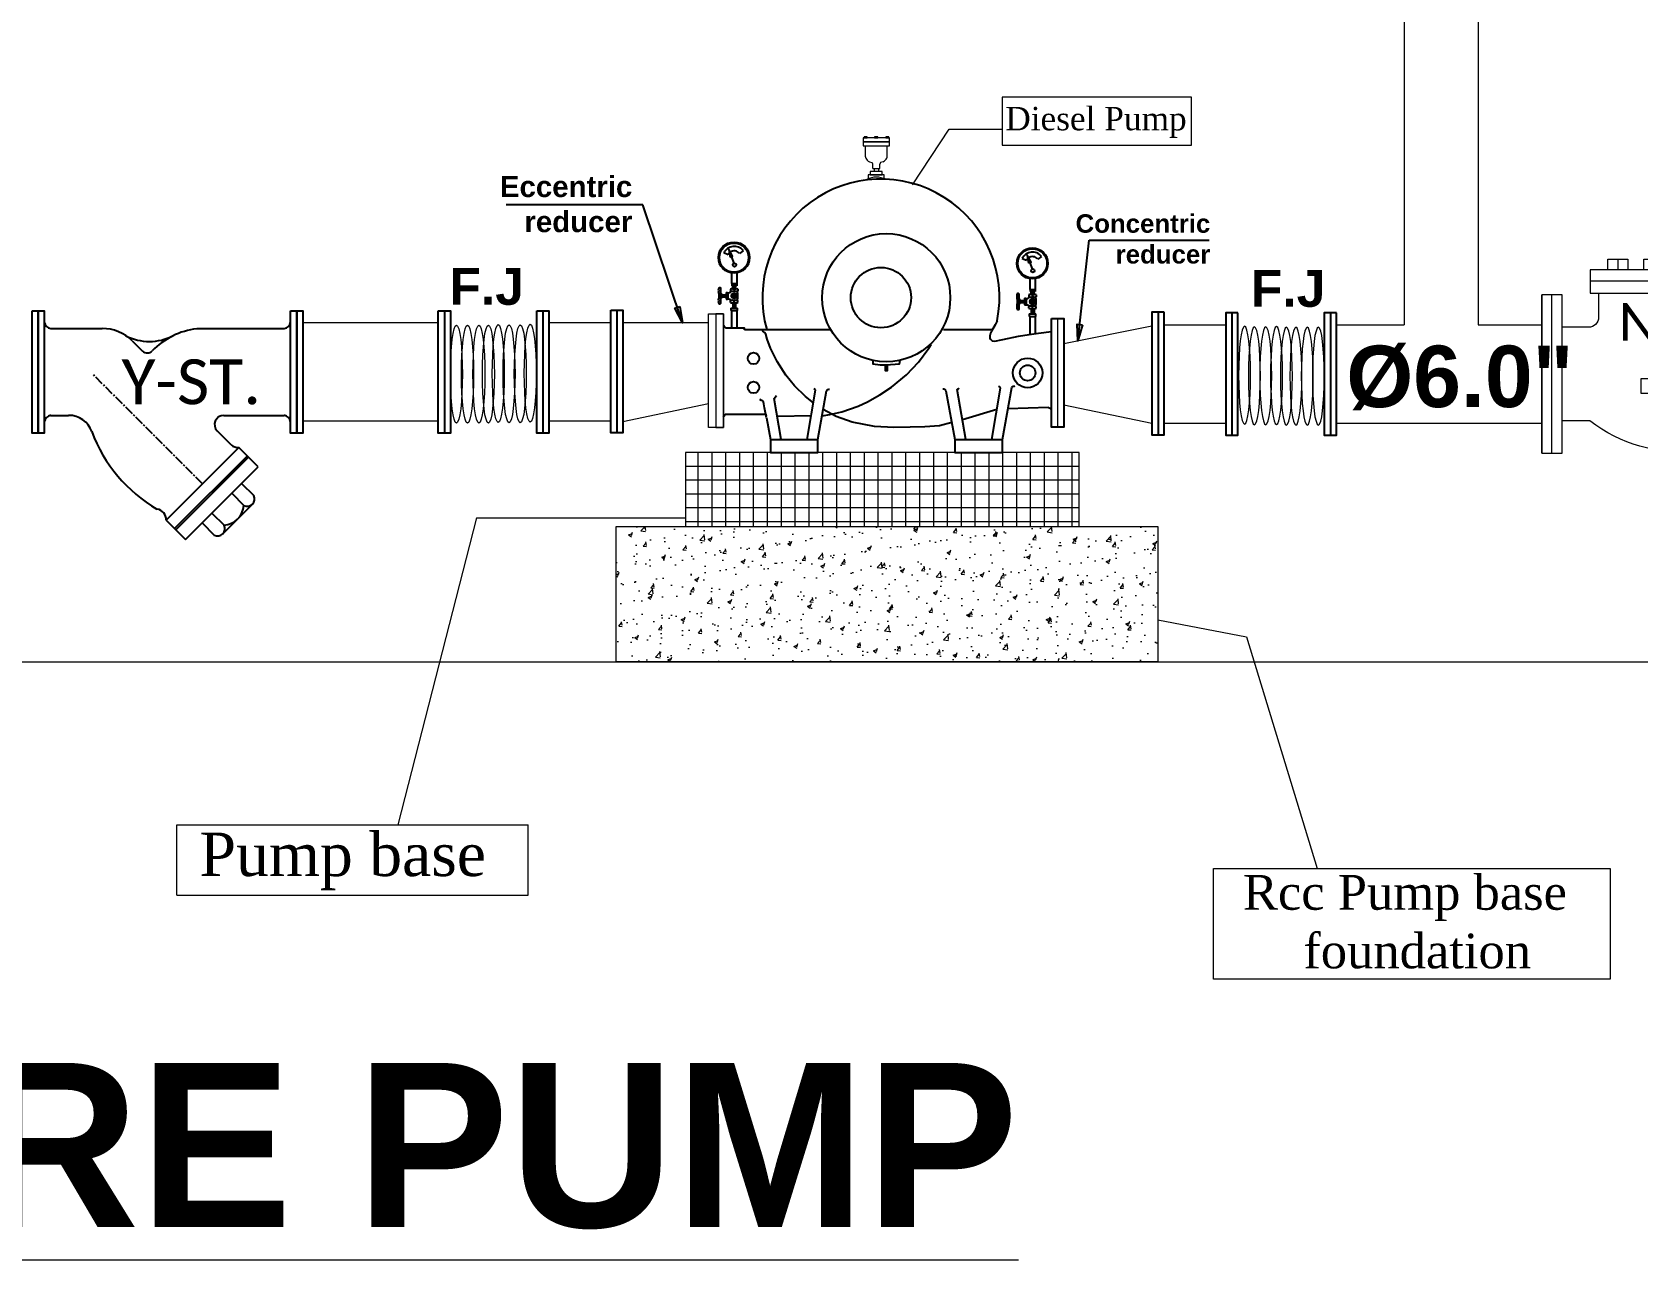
# Model space of a CAD drawing. Header units: inches. Extents: x -98933 to 1585249, y -3352739 to 192771.
# Drawn here: x 58868.8 to 58966.7, y 49788.8 to 49863.6 of the extents above; entities that cross this region are included whole.
import ezdxf

# ---------------------------------------------------------------- set-up
doc = ezdxf.new("R2010")
doc.units = ezdxf.units.IN
doc.header["$MEASUREMENT"] = 0
doc.linetypes.add('CENTER2', pattern=[1.125, 0.75, -0.125, 0.125, -0.125])
doc.layers.get('0').update_dxf_attribs({"lineweight": 0})
for name, color, linetype, lineweight in [('.1', 255, 'Continuous', 18), ('03 cable', 242, 'Continuous', 25), ('1.5 Rm', 1, 'Continuous', 5), ('Building', 193, 'Continuous', 0), ('Col.Tex', 3, 'Continuous', 5), ('Diamention', 30, 'Continuous', 0), ('DIMINSON', 30, 'Continuous', 5), ('Table', 244, 'Continuous', 0), ('Text', 7, 'Continuous', 0)]:
    doc.layers.add(name, color=color, linetype=linetype, lineweight=lineweight)
for name, color, linetype in [('017339-5001-45DD-GROUND$0$45MECH-NEW-MW-PIPE', 3, 'Continuous'), ('16', 7, 'Continuous'), ('acv-detail', 7, 'Continuous'), ('FP', 5, 'Continuous'), ('LAYER6', 7, 'Continuous'), ('PUMP', 7, 'Continuous')]:
    doc.layers.add(name, color=color, linetype=linetype)
doc.styles.add('ARIAL', font='times.ttf')
doc.styles.add('small', font='calibri.ttf', dxfattribs={"height": 4})
doc.styles.get("Standard").update_dxf_attribs({"font": 'arialbd.ttf', "height": 24})
doc.dimstyles.new('DIM', dxfattribs={"dimscale": 0, "dimtxt": 10, "dimasz": 3, "dimexe": 0, "dimexo": 2, "dimgap": 1, "dimtad": 0, "dimdec": 0, "dimzin": 3, "dimdsep": 46, "dimlunit": 4, "dimtxsty": 'Standard', "dimcen": 0.09375, "dimdle": 2, "dimclrd": 8, "dimclre": 8, "dimclrt": 5, "dimadec": 0, "dimazin": 0, "dimtfac": 1, "dimtdec": 0, "dimtmove": 2, "dimatfit": 3, "dimfxl": 4, "dimfxlon": 1, "dimtolj": 1, "dimtzin": 0, "dimarcsym": 0})

# ---------------------------------------------------------------- blocks, each defined once
blk = doc.blocks.new('pump')
at = {"color": 1, "ltscale": 20}
blk.add_lwpolyline([(50196.18, 53591.8), (50197.45, 53591.8), (50197.45, 53582.1), (50196.18, 53582.1)], close=True, dxfattribs=at)
at = {"color": 1, "linetype": 'ByBlock', "lineweight": 25, "ltscale": 15}
for centre, radius in [((50210.87, 53593.18), 2.57), ((50223.37, 53586.76), 0.663)]:
    blk.add_circle(centre, radius, dxfattribs=at)
at = {"layer": 'Col.Tex', "color": 1, "linetype": 'ByBlock', "lineweight": 25, "ltscale": 15}
for p, q in [((50206.6, 53590.43), (50199.26, 53590.43)), ((50220.36, 53590.43), (50216.2, 53590.43)), ((50201.78, 53584.59), (50201.96, 53584.83)), ((50204.58, 53581.1), (50205.3, 53585.29)), ((50205.24, 53585.38), (50205.16, 53585.41)), ((50205.27, 53585.35), (50205.24, 53585.38)), ((50205.3, 53585.29), (50205.27, 53585.35)), ((50205.5, 53581.1), (50206.24, 53585.25)), ((50218.11, 53581.1), (50217.37, 53585.34)), ((50220.31, 53581.1), (50221.05, 53585.45)), ((50220.97, 53585.59), (50220.88, 53585.61)), ((50220.99, 53585.55), (50220.97, 53585.59)), ((50221.05, 53585.45), (50220.99, 53585.55)), ((50221.23, 53581.1), (50222.01, 53585.52)), ((50200.7, 53584.41), (50200.56, 53584.49)), ((50200.78, 53584.37), (50200.7, 53584.41)), ((50200.86, 53584.27), (50200.78, 53584.37)), ((50200.9, 53584.12), (50200.86, 53584.27)), ((50200.95, 53583.8), (50200.9, 53584.12)), ((50201.12, 53582.93), (50200.95, 53583.8)), ((50202.38, 53581.1), (50201.78, 53584.59)), ((50201.45, 53581.1), (50205.5, 53581.1)), ((50217.17, 53581.1), (50221.23, 53581.1))]:
    blk.add_line(p, q, dxfattribs=at)
for points in [[(50199.26, 53590.43), (50199.26, 53590.58), (50197.69, 53590.58), (50197.62, 53590.61), (50197.55, 53590.68), (50197.48, 53590.77), (50197.45, 53590.81)], [(50205.12, 53584.22), (50204.44, 53584.74), (50203.51, 53585.67), (50202.77, 53586.57), (50202.04, 53587.73), (50201.46, 53588.87), (50201.18, 53589.64), (50201.05, 53590.06), (50200.94, 53590.21), (50200.81, 53590.33), (50200.72, 53590.43)], [(50220.78, 53591.21), (50220.61, 53590.87), (50220.3, 53590.33), (50220.21, 53590.15), (50220.17, 53590.05), (50220.16, 53589.92), (50220.14, 53589.79), (50220.16, 53589.68), (50220.23, 53589.61), (50220.35, 53589.51), (50220.53, 53589.47), (50220.71, 53589.49), (50220.97, 53589.54), (50221.25, 53589.6), (50222.59, 53589.89), (50223.5, 53590.04), (50224.29, 53590.14), (50225.39, 53590.29)], [(50205.86, 53583.1), (50205.86, 53583.1), (50206.51, 53583.21), (50207.54, 53583.45), (50208.93, 53583.94), (50209.72, 53584.3), (50210.79, 53584.89), (50211.78, 53585.55), (50213.05, 53586.61), (50214.07, 53587.69), (50214.94, 53588.86), (50215.15, 53589.18)], [(50210.17, 53587.83), (50210.18, 53587.55), (50210.81, 53587.46), (50211.32, 53587.46), (50212.46, 53587.53), (50212.5, 53587.84)], [(50206.24, 53585.25), (50206.29, 53585.31), (50206.31, 53585.34), (50206.36, 53585.36), (50206.44, 53585.38), (50206.5, 53585.38)], [(50216.39, 53585.25), (50216.35, 53585.32), (50216.3, 53585.36), (50216.23, 53585.38), (50216.14, 53585.38)], [(50216.39, 53585.25), (50216.39, 53585.25), (50216.39, 53585.25), (50216.39, 53585.25), (50216.39, 53585.25), (50216.39, 53585.25), (50217.17, 53581.1), (50217.17, 53579.98), (50221.23, 53579.98), (50221.23, 53581.1)], [(50217.38, 53585.32), (50217.39, 53585.38), (50217.42, 53585.41), (50217.48, 53585.43), (50217.54, 53585.42)], [(50222.01, 53585.52), (50222.06, 53585.58), (50222.08, 53585.61), (50222.13, 53585.63), (50222.21, 53585.64), (50222.27, 53585.65)], [(50216.9, 53582.54), (50215.87, 53582.26), (50214.61, 53582.16), (50213.36, 53582.13), (50211.97, 53582.11), (50210.33, 53582.21), (50208.42, 53582.56), (50207.06, 53583.05), (50205.95, 53583.65)], [(50220.75, 53583.64), (50217.82, 53582.76)], [(50225.39, 53583.63), (50225.31, 53583.7), (50225.29, 53583.72), (50225.23, 53583.77), (50225.16, 53583.81), (50221.69, 53583.71)], [(50197.45, 53582.99), (50197.51, 53583.1), (50197.56, 53583.18), (50197.6, 53583.22), (50197.62, 53583.24), (50201.06, 53583.24), (50201.08, 53583.13)], [(50201.12, 53582.93), (50201.45, 53581.1), (50201.45, 53579.98), (50205.5, 53579.98), (50205.5, 53581.1)], [(50202.05, 53583.09), (50204.93, 53583.14)]]:
    blk.add_lwpolyline(points, dxfattribs=at)
for points in [[(50225.39, 53591.41), (50226.45, 53591.41), (50226.45, 53582.15), (50225.39, 53582.15)], [(50211.26, 53587.46), (50211.4, 53587.46), (50211.4, 53586.93), (50211.26, 53586.93)]]:
    blk.add_lwpolyline(points, close=True, dxfattribs=at)
for centre, radius in [((50211.32, 53593.17), 5.46), ((50200.01, 53588), 0.492), ((50223.37, 53586.76), 1.26), ((50200.01, 53585.53), 0.492)]:
    blk.add_circle(centre, radius, dxfattribs=at)
blk.add_arc((50210.87, 53593.18), 10.1, 348.7781, 195.635, dxfattribs=at)
blk = doc.blocks.new('ysa')
at = {"layer": 'Building', "color": 6, "lineweight": 25, "elevation": 5656361.81}
for points in [[(5011.81, 88706.33), (5011.32, 88706.33), (5011.32, 88696.39), (5011.81, 88696.39)], [(5012.31, 88706.33), (5011.81, 88706.33), (5011.81, 88696.39), (5012.31, 88696.39)], [(5032.81, 88706.33), (5032.32, 88706.33), (5032.32, 88696.39), (5032.81, 88696.39)], [(5033.31, 88706.33), (5032.81, 88706.33), (5032.81, 88696.39), (5033.31, 88696.39)]]:
    blk.add_lwpolyline(points, close=True, dxfattribs=at)
at = {"layer": 'FP', "color": 1, "linetype": 'Continuous'}
for p, q in [((5019.93, 88704.88, 5656361.81), (5012.83, 88704.88, 5656361.81)), ((5031.8, 88704.88, 5656361.81), (5027.61, 88704.88, 5656361.81)), ((5025.18, 88703.89, 5656361.81), (5024.34, 88703.06, 5656361.81)), ((5017.74, 88697.83, 5656361.81), (5012.83, 88697.83, 5656361.81)), ((5031.8, 88697.83, 5656361.81), (5030.34, 88697.83, 5656361.81)), ((5017.14, 88695.44, 5656361.81), (5018.27, 88696.57, 5656361.81)), ((5014.95, 88693.64, 5656361.81), (5016.52, 88695.21, 5656361.81)), ((5016.52, 88695.21, 5656361.81), (5022.41, 88689.32, 5656361.81)), ((5020.84, 88687.75, 5656361.81), (5014.95, 88693.64, 5656361.81)), ((5015.73, 88694.43, 5656361.81), (5021.63, 88688.53, 5656361.81)), ((5015.83, 88694.53, 5656361.81), (5021.73, 88688.63, 5656361.81)), ((5016.29, 88692.3, 5656361.81), (5015.3, 88691.32, 5656361.81)), ((5017.09, 88691.5, 5656361.81), (5016.1, 88690.51, 5656361.81)), ((5017.81, 88688.2, 5656361.81), (5015.4, 88690.61, 5656361.81)), ((5018.7, 88689.89, 5656361.81), (5017.71, 88688.9, 5656361.81)), ((5019.5, 88689.09, 5656361.81), (5018.52, 88688.1, 5656361.81)), ((5022.41, 88689.32, 5656361.81), (5020.84, 88687.75, 5656361.81))]:
    blk.add_line(p, q, dxfattribs=at)
at = {"layer": 'FP', "color": 1, "linetype": 'CENTER2'}
blk.add_line((5019.47, 88692.27, 5656361.81), (5028.32, 88701.12, 5656361.81), dxfattribs=at)
at = {"layer": 'FP', "color": 1, "linetype": 'Continuous', "extrusion": (0, 0, -1)}
for centre, major_axis, start_param, end_param in [((5012.91, 88705.49, 5656361.81), (-0.434, 0.434), 4.068888, 5.35589), ((5031.71, 88705.49, 5656361.81), (0.434, 0.434), 0.927295, 2.214297), ((5019.16, 88698.8, 5656361.81), (-4.33, 4.33), 0.911221, 1.584527), ((5027.61, 88701.41, 5656361.81), (-2.46, 2.46), 0.009977, 0.785398), ((5023.95, 88703.46, 5656361.81), (-0.393, 0.393), 3.151569, 4.726119), ((5012.91, 88697.23, 5656361.81), (-0.434, 0.434), 5.639684, 6.926686), ((5017.74, 88697.09, 5656361.81), (0.524, 0.524), -0.785398, 1.570796), ((5030.34, 88695.81, 5656361.81), (-1.43, 1.43), 5.853856, 7.068583), ((5031.71, 88697.23, 5656361.81), (-0.434, 0.434), 0.927295, 2.214297), ((5016.97, 88700.78, 5656361.81), (-8.66, 8.66), 2.712263, 3.396972), ((5016.53, 88696.14, 5656361.81), (0.657, 0.657), 1.643009, 2.368366), ((5015.82, 88691.03, 5656361.81), (0.419, 0.419), 1.85459, 4.428595), ((5017.83, 88690.63, 5656361.81), (1.22, 1.22), 2.424051, 3.859134), ((5023.33, 88689.32, 5656361.81), (0.651, 0.651), 3.924834, 5.302804), ((5018.23, 88688.62, 5656361.81), (-0.419, 0.419), 3.425387, 5.999391)]:
    blk.add_ellipse(centre, major_axis=major_axis, ratio=1, start_param=start_param, end_param=end_param, dxfattribs=at)
at = {"layer": 'FP', "color": 1, "extrusion": (0, 0, -1)}
blk.add_ellipse((5023.78, 88708.04, 5656361.81), major_axis=(2.97, 2.97), ratio=1, start_param=1.883873, end_param=2.828516, dxfattribs=at)
blk = doc.blocks.new('pg')
at = {"layer": '16', "color": 2}
blk.add_lwpolyline([(-11.7, 151.1), (-6.5, 137.1)], dxfattribs=at)
blk.add_circle((-5.2, 133.7), 3.65, dxfattribs=at)
at = {"layer": 'acv-detail', "color": 2}
for p, q in [((-33.9, 53.9), (-33.9, 82.8)), ((-33.9, 74.2), (-32.9, 74.2)), ((-32.9, 62.5), (-32.9, 74.2)), ((-32.9, 70.5), (-23, 70.5)), ((-23, 75.5), (-20.2, 75.6)), ((-23, 75.5), (-23, 61.1)), ((-23, 72.1), (-20.2, 72.2)), ((-20.2, 61.1), (-20.2, 75.6)), ((-20.2, 75), (-15.8, 75.1)), ((-19.4, 75), (-19.4, 61.6)), ((-13.4, 82.5), (-13.4, 78.5)), ((-11.5, 94.1), (0, 94.1)), ((-11.1, 94.1), (-11.1, 89.4)), ((-0.5, 89.4), (-11.1, 89.4)), ((-9.6, 83.1), (-1.9, 83.1)), ((-9.6, 77.9), (-1.9, 77.9)), ((-8.9, 83.1), (-8.9, 89.4)), ((-8.9, 87.5), (-2.7, 87.5)), ((-8.9, 86.2), (-2.7, 86.2)), ((-8.9, 84.9), (-2.7, 84.9)), ((-5.8, 94.1), (-5.8, 89.4)), ((-5.8, 82.5), (-5.8, 78.5)), ((-2.7, 83.1), (-2.7, 89.4)), ((-0.5, 94.1), (-0.5, 89.4)), ((1.9, 82.5), (1.9, 78.5)), ((-33.9, 62.5), (-32.9, 62.5)), ((-32.9, 66.2), (-23, 66.2)), ((-23, 64.6), (-20.2, 64.7)), ((-23, 61.1), (-20.2, 61.1)), ((-20.2, 61.7), (-15.8, 61.6)), ((-13.4, 54.2), (-13.4, 58.2)), ((-12.7, 42.5), (-12.7, 37)), ((-12.7, 42.5), (1.1, 42.5)), ((-12.7, 37), (1.1, 37)), ((-1.9, 58.7), (-9.6, 58.7)), ((-9.6, 53.6), (-1.9, 53.6)), ((-8.9, 53.6), (-8.9, 42.5)), ((-2.7, 52.3), (-8.9, 52.3)), ((-2.7, 50.7), (-8.9, 50.7)), ((-2.7, 49.3), (-8.9, 49.3)), ((-2.7, 46.9), (-8.9, 46.9)), ((-2.7, 45.5), (-8.9, 45.5)), ((-2.7, 43.9), (-8.9, 43.9)), ((-5.8, 54.2), (-5.8, 58.2)), ((-2.7, 53.6), (-2.7, 42.5)), ((1.1, 37), (1.1, 42.5)), ((1.9, 54.2), (1.9, 58.2))]:
    blk.add_line(p, q, dxfattribs=at)
blk.add_lwpolyline([(-9, 68.9), (-6.5, 65.2), (-2.7, 67.8), (-5.3, 71.5)], close=True, dxfattribs=at)
for radius in [5.72, 3.26]:
    blk.add_circle((-5.9, 68.3), radius, dxfattribs=at)
for centre, radius, start, end in [((-36.3, 82.8), 2.49, 0.9683, 203.2377), ((-36.3, 74.8), 2.49, 156.7623, 201.1883), ((-52.9, 68.3), 15.3, 338.8117, 21.1883), ((-45.7, 78.8), 7.64, 336.7623, 23.2377), ((-17.7, 79.8), 5.09, 291.7174, 342.9513), ((-9.6, 70.2), 12.9, 72.7283, 107.2717), ((-9.6, 90.8), 12.9, 252.7283, 287.2717), ((-1.9, 70.2), 12.9, 72.6908, 107.3091), ((-1.9, 90.8), 12.9, 252.6908, 287.3091), ((-31.7, 68.3), 33.7, 343.0233, 16.9767), ((-36.3, 61.9), 2.49, 158.8117, 203.2377), ((-36.3, 53.9), 2.49, 156.7623, 359.0317), ((-45.7, 57.9), 7.64, 336.7623, 23.2377), ((-17.7, 56.9), 5.09, 17.0487, 68.2826), ((-9.6, 45.9), 12.9, 72.7283, 107.2717), ((-9.6, 66.5), 12.9, 252.7283, 287.2717), ((-1.9, 45.9), 12.9, 72.6908, 107.3091), ((-1.9, 66.5), 12.9, 252.6908, 287.3091)]:
    blk.add_arc(centre, radius, start, end, dxfattribs=at)
at = {"layer": 'PUMP', "color": 2}
for p, q in [((-18.9, 155.2), (-27.6, 159.1)), ((13, 163.8), (5.4, 157.9)), ((-11.5, 37), (-11.5, 0)), ((0, 37), (0, 0))]:
    blk.add_line(p, q, dxfattribs=at)
for points in [[(-14.2, 150.2), (-9.1, 152), (-17.5, 166.4), (-14.2, 150.2)], [(-11.5, 116.6), (-11.5, 94.1)], [(0, 116.7), (0, 94.1)]]:
    blk.add_lwpolyline(points, dxfattribs=at)
for radius in [33, 30.9]:
    blk.add_circle((-6.2, 149.2), radius, dxfattribs=at)
for radius, start, end in [(23.9, 37.7622, 155.3351), (14.3, 135.0485, 155.3351), (14.3, 37.7622, 125.4972)]:
    blk.add_arc((-5.9, 149.2), radius, start, end, dxfattribs=at)
blk = doc.blocks.new('bgvb')
at = {"color": 96}
for p, q in [((16715.182, -5905.437), (16715.182, -5906.666)), ((16724.036, -5905.437), (16715.182, -5905.437)), ((16716.116, -5905.437), (16716.116, -5904.869)), ((16716.116, -5904.869), (16717.182, -5904.869)), ((16717.182, -5905.437), (16716.116, -5905.437)), ((16716.649, -5904.869), (16716.649, -5905.437)), ((16717.182, -5904.869), (16717.182, -5905.437)), ((16718.041, -5905.437), (16718.041, -5904.869)), ((16718.041, -5904.869), (16719.106, -5904.869)), ((16719.106, -5905.437), (16718.041, -5905.437)), ((16718.574, -5904.869), (16718.574, -5905.437)), ((16719.106, -5904.869), (16719.106, -5905.437)), ((16720.071, -5904.869), (16720.071, -5905.437)), ((16721.136, -5904.869), (16720.071, -5904.869)), ((16720.071, -5905.437), (16721.136, -5905.437)), ((16720.603, -5904.869), (16720.603, -5905.437)), ((16721.136, -5905.437), (16721.136, -5904.869)), ((16721.995, -5904.869), (16721.995, -5905.437)), ((16723.061, -5904.869), (16721.995, -5904.869)), ((16721.995, -5905.437), (16723.061, -5905.437)), ((16722.528, -5904.869), (16722.528, -5905.437)), ((16723.061, -5905.437), (16723.061, -5904.869)), ((16724.036, -5906.666), (16724.036, -5905.437)), ((16724.036, -5906.038), (16715.182, -5906.038)), ((16715.182, -5906.666), (16724.036, -5906.666)), ((16715.635, -5906.666), (16715.635, -5907.942)), ((16723.599, -5906.666), (16723.599, -5907.942)), ((16715.093, -5908.484), (16713.698, -5908.484)), ((16725.202, -5908.484), (16724.141, -5908.484)), ((16725.694, -5908.484), (16724.141, -5908.484)), ((16715.172, -5913.443), (16713.698, -5913.443)), ((16725.694, -5913.443), (16724.184, -5913.443)), ((16725.202, -5913.444), (16725.097, -5913.444))]:
    blk.add_line(p, q, dxfattribs=at)
at = {"color": 152}
for p, q in [((16713.698, -5906.754), (16712.615, -5906.754)), ((16712.615, -5915.173), (16712.615, -5906.754)), ((16712.615, -5906.754), (16712.615, -5915.173)), ((16713.157, -5915.173), (16713.157, -5906.754)), ((16713.698, -5915.173), (16713.698, -5906.754)), ((16713.698, -5915.173), (16713.698, -5906.754)), ((16726.777, -5906.754), (16725.694, -5906.754)), ((16725.694, -5906.754), (16725.694, -5915.1)), ((16726.235, -5915.1), (16726.235, -5906.754)), ((16726.777, -5915.1), (16726.777, -5906.754)), ((16712.615, -5915.173), (16713.698, -5915.173)), ((16725.694, -5915.1), (16726.777, -5915.1))]:
    blk.add_line(p, q, dxfattribs=at)
at = {"color": 7}
for p, q in [((16719.762, -5910.455), (16719.762, -5911.227)), ((16722.883, -5911.602), (16719.762, -5910.455)), ((16717.875, -5911.227), (16717.875, -5911.977)), ((16719.762, -5911.227), (16717.875, -5911.227)), ((16719.762, -5912.749), (16722.883, -5911.602)), ((16717.875, -5911.977), (16719.762, -5911.977)), ((16719.762, -5911.977), (16719.762, -5912.749))]:
    blk.add_line(p, q, dxfattribs=at)
at = {"color": 96, "extrusion": (0, 0, -1)}
for centre, major_axis, ratio, start_param, end_param in [((16715.093, -5907.942), (0.383, 0.383), 1, 0.785398, 2.356194), ((16724.141, -5907.942), (-0.383, 0.383), 1, 3.926991, 5.497787), ((16720.24, -5902.608), (1.008, 12.45), 0.757969, 2.987105, 3.598527)]:
    blk.add_ellipse(centre, major_axis=major_axis, ratio=ratio, start_param=start_param, end_param=end_param, dxfattribs=at)
at = {"color": 96}
blk.add_open_spline([(16720.696, -5915.027), (16721.119, -5915.027), (16721.877, -5914.996), (16722.912, -5914.553), (16723.466, -5914.203), (16723.881, -5913.944), (16724.184, -5913.443)], degree=3, knots=[0.2123372, 0.2123372, 0.2123372, 0.2123372, 0.2383393, 0.2920744, 0.3187805, 0.3460085, 0.3460085, 0.3460085, 0.3460085], dxfattribs=at)
at = {"color": 1, "lineweight": 25, "ltscale": 200, "insert": (16722.185, -5907.188, -20.422), "char_height": 2, "width": 8.19403, "attachment_point": 3, "style": 'small'}
blk.add_mtext('{\\C0;NRV}', dxfattribs=at)

msp = doc.modelspace()

# ---------------------------------------------------------------- hatches: boundary and pattern name
at = {"layer": 'Col.Tex', "linetype": 'ByBlock', "lineweight": 5, "ltscale": 15}
h = msp.add_hatch(dxfattribs=at)
h.set_pattern_fill('NET', color=0, scale=6.75, style=0)
h.set_pattern_definition([(0, (104779.89755, -44843.4257), (0, 0.84375), []), (90, (104779.89755, -44843.4257), (-0.84375, 5e-17), [])])
h.paths.add_polyline_path([(58932.642, 49837.962), (58908.642, 49837.962), (58908.642, 49833.462), (58932.642, 49833.462)])
h = msp.add_hatch(dxfattribs=at)
h.set_pattern_fill('AR-CONC', color=5, scale=0.3375, style=0)
h.set_pattern_definition([(50, (156984.9753, 48135.0532), (2.420753116, -0.211788456), [0.253125, -2.784375]), (355, (156984.9753, 48135.0532), (-0.46828575, 2.53864845), [0.2025, -2.2275]), (100.4514, (156985.177, 48135.0356), (1.952469163, 2.326858454), [0.21512314, -2.36635463]), (46.1842, (156984.9753, 48135.7282), (3.60193854, -0.55862667), [0.3796875, -4.1765625]), (96.6356, (156985.2755, 48135.6817), (3.15448663, 3.28764781), [0.32268472, -3.54953138]), (351.1842, (156984.9753, 48135.7282), (3.15448406, 3.28765028), [0.30375, -3.34125]), (21, (156985.3128, 48135.5595), (2.0145613, -1.358838756), [0.253125, -2.784375]), (326, (156985.3128, 48135.5595), (0.821189245, 2.4473814), [0.2025, -2.2275]), (71.4514, (156985.4807, 48135.4463), (2.83575137, 1.088540426), [0.21512314, -2.36635463]), (37.5, (156984.9753, 48135.0532), (0.041039512, 1.123516757), [0, -2.2005, 0, -2.26125, 0, -2.2359375]), (7.5, (156984.9753, 48135.0532), (0.887859689, 1.331139528), [0, -1.28925, 0, -2.149875, 0, -0.8521875]), (327.5, (156984.2227, 48135.0532), (1.801650722, -0.076122692), [0, -0.84375, 0, -2.6325, 0, -3.493125]), (317.5, (156983.8852, 48135.0532), (1.968253322, 0.337854315), [0, -1.096875, 0, -1.74825, 0, -2.480625])])
h.paths.add_polyline_path([(58904.433, 49833.462), (58937.433, 49833.462), (58937.433, 49825.212), (58904.433, 49825.212)])

# ---------------------------------------------------------------- linework, layer by layer
at = {"layer": '.1', "color": 1, "ltscale": 20}
msp.add_line((58932.642, 49833.462), (58932.642, 49837.962), dxfattribs=at)
at = {"layer": '.1', "color": 251, "ltscale": 20}
for points in [[(58932.642, 49837.962), (58908.642, 49837.962), (58908.642, 49833.462), (58932.642, 49833.462)], [(58904.433, 49833.462), (58937.433, 49833.462), (58937.433, 49825.212), (58904.433, 49825.212)]]:
    msp.add_lwpolyline(points, close=True, dxfattribs=at)
at = {"color": 1, "ltscale": 20}
for p, q in [((58952.441, 49924.092), (58952.441, 49845.745)), ((58956.941, 49924.092), (58956.941, 49845.745)), ((58893.592, 49845.869), (58885.333, 49845.869)), ((58904.092, 49845.869), (58900.333, 49845.869)), ((58910.054, 49845.869), (58904.833, 49845.869)), ((58937.071, 49845.657), (58931.703, 49844.592)), ((58937.811, 49845.745), (58941.571, 49845.745)), ((58948.311, 49845.745), (58952.441, 49845.745)), ((58956.941, 49845.745), (58960.819, 49845.745)), ((58904.833, 49839.851), (58910.054, 49840.947)), ((58937.071, 49839.728), (58931.703, 49840.854)), ((58893.592, 49839.869), (58885.333, 49839.869)), ((58904.092, 49839.869), (58900.333, 49839.869)), ((58937.811, 49839.745), (58941.571, 49839.745)), ((58948.311, 49839.745), (58960.819, 49839.745))]:
    msp.add_line(p, q, dxfattribs=at)
at = {"color": 6, "ltscale": 20}
for points in [[(58910.054, 49846.417), (58910.508, 49846.417), (58910.508, 49839.477), (58910.054, 49839.477)], [(58910.962, 49846.417), (58910.508, 49846.417), (58910.508, 49839.477), (58910.962, 49839.477)], [(58930.941, 49846.134), (58931.322, 49846.134), (58931.322, 49839.513), (58930.941, 49839.513)], [(58931.703, 49846.134), (58931.322, 49846.134), (58931.322, 49839.513), (58931.703, 49839.513)]]:
    msp.add_lwpolyline(points, close=True, dxfattribs=at)
at = {"color": 1, "lineweight": 5, "ltscale": 200}
for centre in [(58894.695, 49842.739), (58895.37, 49842.739), (58896.063, 49842.739), (58896.639, 49842.739), (58897.242, 49842.768), (58897.898, 49842.759), (58898.587, 49842.759), (58899.191, 49842.788)]:
    msp.add_ellipse(centre, major_axis=(0, -2.986), ratio=0.12239, dxfattribs=at)
at = {"color": 1, "lineweight": 5, "ltscale": 200, "extrusion": (0, 0, -1)}
for centre in [(58942.713, 49842.665), (58943.316, 49842.636), (58944.005, 49842.636), (58944.661, 49842.645), (58945.265, 49842.615), (58945.84, 49842.615), (58946.534, 49842.615), (58947.209, 49842.615)]:
    msp.add_ellipse(centre, major_axis=(0, -2.986), ratio=0.12239, dxfattribs=at)
at = {"layer": '017339-5001-45DD-GROUND$0$45MECH-NEW-MW-PIPE', "color": 100, "linetype": 'Continuous', "lineweight": 5}
for p, q in [((58919.612, 49855.988, 8546611.729), (58919.612, 49856.658, 8546611.729)), ((58920.937, 49855.988, 8546611.729), (58920.937, 49856.658, 8546611.729)), ((58919.854, 49855.681, 8546611.729), (58920.007, 49855.636, 8546611.729)), ((58920.058, 49855.265, 8546611.729), (58920.058, 49855.543, 8546611.729)), ((58920.058, 49855.265, 8546611.729), (58920.491, 49855.265, 8546611.729)), ((58920.137, 49855.265, -38443.007), (58920.137, 49855.086, -38443.007)), ((58920.408, 49855.265, -38443.007), (58920.408, 49855.086, -38443.007)), ((58920.491, 49855.265, 8546611.729), (58920.491, 49855.543, 8546611.729)), ((58920.695, 49855.681, 8546611.729), (58920.542, 49855.636, 8546611.729))]:
    msp.add_line(p, q, dxfattribs=at)
for points, elevation in [([(58919.473, 49856.894), (58921.076, 49856.894), (58921.076, 49857.13), (58919.473, 49857.13)], 8546611.729), ([(58919.473, 49856.658), (58921.076, 49856.658), (58921.076, 49856.894), (58919.473, 49856.894)], 8546611.729), ([(58919.534, 49857.13), (58919.727, 49857.13), (58919.727, 49857.205), (58919.534, 49857.205)], 8546611.729), ([(58920.166, 49857.13), (58920.36, 49857.13), (58920.36, 49857.205), (58920.166, 49857.205)], 8546611.729), ([(58920.85, 49857.13), (58921.043, 49857.13), (58921.043, 49857.205), (58920.85, 49857.205)], 8546611.729), ([(58919.908, 49854.888), (58920.632, 49854.888), (58920.632, 49855.086), (58919.908, 49855.086)], 345987.067)]:
    msp.add_lwpolyline(points, close=True, dxfattribs=dict(at, elevation=elevation))
at = {"layer": '017339-5001-45DD-GROUND$0$45MECH-NEW-MW-PIPE', "color": 100, "linetype": 'Continuous', "lineweight": 5, "elevation": 345987.067}
msp.add_lwpolyline([(58920.76, 49854.637), (58920.76, 49854.888), (58919.771, 49854.888), (58919.771, 49854.633)], dxfattribs=at)
at = {"layer": '017339-5001-45DD-GROUND$0$45MECH-NEW-MW-PIPE', "color": 100, "linetype": 'Continuous', "lineweight": 5}
for centre, radius, start, end in [((58919.794, 49855.988, 8546611.729), 0.183, 180, 205.97429), ((58920.078, 49856.126, 8546611.729), 0.498, 205.97429, 243.30905), ((58920.471, 49856.126, 8546611.729), 0.498, 296.69095, 334.02571), ((58920.755, 49855.988, 8546611.729), 0.183, 334.02571, 0), ((58919.948, 49855.543, 8546611.729), 0.11, 0, 57.50853), ((58920.601, 49855.543, 8546611.729), 0.11, 122.49147, 180), ((58920.273, 49853.531), 1.209, 61.46831, 118.53169)]:
    msp.add_arc(centre, radius, start, end, dxfattribs=at)
at = {"layer": '03 cable', "color": 8, "lineweight": 9}
msp.add_line((58482.573, 49825.212), (59082.573, 49825.212), dxfattribs=at)
at = {"layer": 'Building', "color": 6, "lineweight": 25}
for points in [[(58893.592, 49846.597), (58894.333, 49846.597), (58894.333, 49839.14), (58893.592, 49839.14)], [(58893.592, 49846.597), (58893.962, 49846.597), (58893.962, 49839.14), (58893.592, 49839.14)], [(58899.592, 49846.597), (58900.333, 49846.597), (58900.333, 49839.14), (58899.592, 49839.14)], [(58899.592, 49846.597), (58899.962, 49846.597), (58899.962, 49839.14), (58899.592, 49839.14)], [(58904.092, 49846.627), (58904.833, 49846.627), (58904.833, 49839.17), (58904.092, 49839.17)], [(58904.092, 49846.627), (58904.462, 49846.627), (58904.462, 49839.17), (58904.092, 49839.17)], [(58937.811, 49846.504), (58937.071, 49846.504), (58937.071, 49839.047), (58937.811, 49839.047)], [(58937.811, 49846.504), (58937.441, 49846.504), (58937.441, 49839.047), (58937.811, 49839.047)], [(58942.311, 49846.474), (58941.571, 49846.474), (58941.571, 49839.017), (58942.311, 49839.017)], [(58942.311, 49846.474), (58941.941, 49846.474), (58941.941, 49839.017), (58942.311, 49839.017)], [(58948.311, 49846.474), (58947.571, 49846.474), (58947.571, 49839.017), (58948.311, 49839.017)], [(58948.311, 49846.474), (58947.941, 49846.474), (58947.941, 49839.017), (58948.311, 49839.017)]]:
    msp.add_lwpolyline(points, close=True, dxfattribs=at)
at = {"layer": 'Col.Tex', "color": 0, "linetype": 'ByBlock', "lineweight": 5, "ltscale": 15}
for p, q in [((58895.925, 49833.985), (58891.121, 49815.264)), ((58895.925, 49833.985), (58908.642, 49833.985)), ((58937.433, 49827.762), (58942.827, 49826.726)), ((58942.827, 49826.726), (58947.14, 49812.613)), ((58877.668, 49810.988), (58877.668, 49815.264)), ((58877.668, 49815.264), (58899.063, 49815.264)), ((58899.063, 49810.988), (58899.063, 49815.264)), ((58940.815, 49805.877), (58940.815, 49812.613)), ((58940.815, 49812.613), (58964.984, 49812.613)), ((58964.984, 49812.613), (58964.984, 49805.877)), ((58877.668, 49810.988), (58899.063, 49810.988)), ((58964.984, 49805.877), (58940.815, 49805.877))]:
    msp.add_line(p, q, dxfattribs=at)
msp.add_lwpolyline([(58939.486, 49859.607), (58927.952, 49859.607), (58927.952, 49856.698), (58939.486, 49856.698)], close=True, dxfattribs=at)
at = {"layer": 'Diamention', "lineweight": 5, "ltscale": 15}
msp.add_lwpolyline([(58922.475, 49854.275), (58924.712, 49857.667), (58927.952, 49857.667)], dxfattribs=at)

# ---------------------------------------------------------------- block references
at = {"layer": '017339-5001-45DD-GROUND$0$45MECH-NEW-MW-PIPE', "lineweight": 5, "xscale": 0.02878482209052891, "yscale": 0.02878482211963274, "zscale": 0.0287847847212106}
for p in [(58911.785, 49845.543), (58929.964, 49845.193)]:
    msp.add_blockref('pg', p, dxfattribs=at)
at = {"layer": 'Building', "color": 6, "lineweight": 25, "xscale": -0.75, "yscale": 0.75, "zscale": 0.75}
msp.add_blockref('ysa', (62643.821, -16683.149, -4242271.357), dxfattribs=at)
at = {"layer": 'Col.Tex', "color": 2, "linetype": 'ByBlock', "lineweight": 5, "xscale": 0.7151507921516895, "yscale": 0.7151507921225857, "zscale": 0.7151507923845202}
msp.add_blockref('pump', (23012.215, 11520.196), dxfattribs=at)
at = {"layer": 'DIMINSON', "color": 1, "lineweight": 5, "xscale": 1.147388749464881, "yscale": 1.147388749464881, "zscale": 1.147388748990358}
msp.add_blockref('bgvb', (39784.953, 56624.918), dxfattribs=at)

# ---------------------------------------------------------------- texts
at = {"color": 1, "lineweight": 5, "ltscale": 200, "insert": (58882.787, 49843.639, -4242271.357), "char_height": 2.73747, "width": 9.35238, "attachment_point": 3, "style": 'small'}
msp.add_mtext('{\\C0;Y-ST.}', dxfattribs=at)
at = {"layer": 'Diamention', "lineweight": 5, "insert": (58948.912, 49844.475, -4242271.357), "char_height": 3.75, "width": 9.90635, "attachment_point": 1}
msp.add_mtext('%%C6.0" ', dxfattribs=at)
at = {"layer": 'LAYER6', "color": 7, "lineweight": 25, "char_height": 2.25, "width": 2.96667}
for insert, attachment_point in [((58898.807, 49849.213), 3), ((58943.097, 49849.09), 1)]:
    msp.add_mtext('F.J', dxfattribs=dict(at, insert=insert, attachment_point=attachment_point))
at = {"layer": 'Table', "color": 1, "lineweight": 5, "attachment_point": 3}
for s, insert, char_height, width in [('{\\C30;Eccentric\\Preducer}', (58905.41, 49854.811, -242.694), 1.2825, 37.20211), ('{\\C30;Concentric\\Preducer}', (58940.626, 49852.479), 1.125, 32.63343)]:
    msp.add_mtext(s, dxfattribs=dict(at, insert=insert, char_height=char_height, width=width))
at = {"layer": 'Text', "lineweight": 5, "style": 'ARIAL'}
for s, height, p in [('Pump base', 2.6501, (58879.04, 49812.152)), ('Rcc Pump base', 2.1201, (58942.613, 49810.098)), ('foundation', 2.1201, (58946.292, 49806.528))]:
    msp.add_text(s, height=height, dxfattribs=at).set_placement(p)
at = {"layer": 'Text', "lineweight": 5, "insert": (58933.659, 49859.022), "char_height": 1.42394, "width": 15.2839, "attachment_point": 2, "style": 'ARIAL'}
msp.add_mtext('Diesel Pump', dxfattribs=at)
at = {"layer": 'Text', "lineweight": 5, "insert": (58745.787, 49800.76), "char_height": 10, "width": 860.46911, "attachment_point": 2}
msp.add_mtext('{\\L\\C84;A-A SECTIONAL VIEW OF ENGINE DRIVEN FIRE PUMP}', dxfattribs=at)

# ---------------------------------------------------------------- leaders
at = {"layer": '1.5 Rm', "color": 30, "lineweight": 5, "ltscale": 40}
for points in [[(58908.475, 49845.869), (58906.058, 49853.061), (58897.731, 49853.061)], [(58932.559, 49844.762, 212.889), (58933.248, 49850.9, 212.889), (58940.553, 49850.9, 212.889)]]:
    msp.add_leader(points, dimstyle='DIM', override={"dimscale": 1, "dimasz": 1, "dimgap": 0, "dimclrd": 8, "dimldrblk": 'ClosedBlank', "dimfxl": 15, "dimfxlon": 1, "dimarcsym": 1}, dxfattribs=at)

doc.saveas('drawing.dxf')
